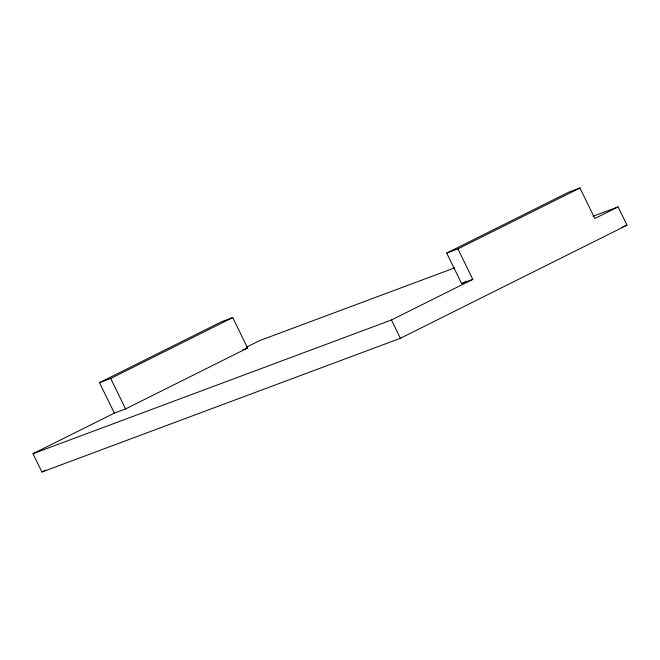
<?xml version="1.0" encoding="UTF-8"?>
<svg xmlns="http://www.w3.org/2000/svg" width="660" height="660" viewBox="0 0 660 660"><rect width="100%" height="100%" fill="white"/><g stroke="black" fill="none" stroke-linecap="round" stroke-linejoin="round"><path stroke-width="0.99" d="M114.353 413.111L99.495 382.651L221.521 321.758L232.733 317.575L247.591 348.034L125.565 408.928L114.353 413.111L33 453.701L41.926 472.007L400.381 338.291L627 225.2L618.073 206.902L592.952 216.274M99.495 382.651L110.707 378.469L232.733 317.575M246.213 347.308L259.619 340.618L454.789 267.811M446.713 253.069L457.924 248.886L472.808 279.386L461.587 283.577L446.713 253.069L568.738 192.175L579.95 187.993L594.833 218.501L618.073 206.902M457.924 248.886L579.95 187.993M41.926 472.007L45.614 470.167M461.587 283.577L466.174 281.284M33 453.701L391.454 319.984L472.808 279.386M242.921 349.775L247.591 348.034M622.165 227.007L627 225.2M391.454 319.984L400.381 338.291M110.707 378.469L125.565 408.928"/></g></svg>
